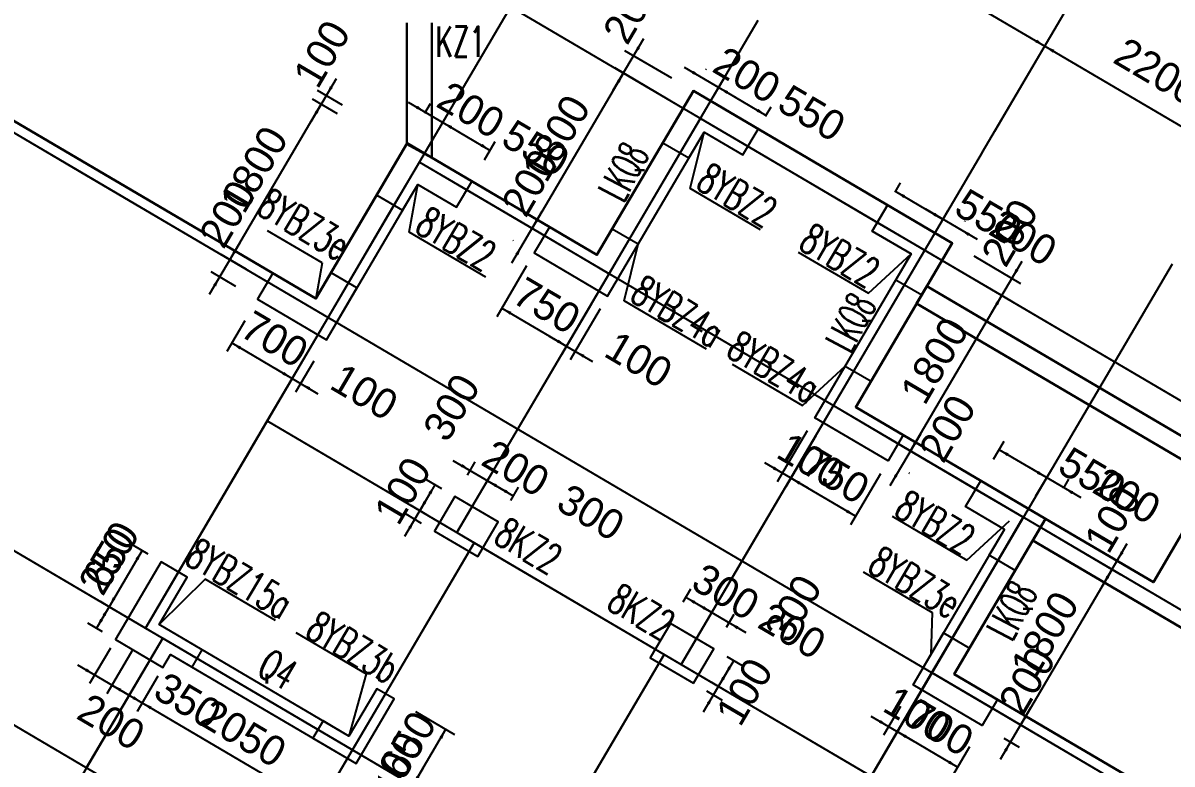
# Model space of a CAD drawing. Extents: x 19107 to 699106, y -67310 to 245688.
# Drawn here: x 616499 to 627979, y 169759 to 177162 of the extents above; entities that cross this region are included whole.
import ezdxf

# ---------------------------------------------------------------- set-up
doc = ezdxf.new("R2010")
doc.units = 0
doc.header["$LTSCALE"] = 100
doc.header["$MEASUREMENT"] = 0
for name, color, linetype in [('DOTE', 253, 'Continuous'), ('L-AXIS', 3, 'Continuous'), ('Q-TEXT', 2, 'Continuous'), ('wall-主楼', 2, 'Continuous'), ('剪力墙身标注', 7, 'Continuous'), ('小尺寸', 4, 'Continuous'), ('网格', 253, 'Continuous')]:
    doc.layers.add(name, color=color, linetype=linetype)
doc.layers.add('Select Column Frame Line', color=7, linetype='Continuous', lineweight=0)
doc.layers.add('Select Column Frame Position', color=7, linetype='Continuous', lineweight=0)
doc.styles.get("Standard").update_dxf_attribs({"font": 'standard'})
doc.styles.add('汉字', font='汉字')
doc.dimstyles.get("Standard").update_dxf_attribs({"dimtxt": 300, "dimasz": 100, "dimexe": 100, "dimexo": 250, "dimgap": 100, "dimtad": 0, "dimtoh": 1, "dimdec": 0, "dimdsep": 46, "dimcen": 0.09, "dimclrt": 7, "dimadec": 0, "dimazin": 0, "dimtfac": 1, "dimtdec": 4, "dimtofl": 0, "dimtmove": 0, "dimatfit": 3, "dimfxl": 1, "dimtolj": 1, "dimtzin": 0, "dimarcsym": 0})

# ---------------------------------------------------------------- blocks, each defined once
blk = doc.blocks.new('*D4278')
at = {"layer": 'L-AXIS', "color": 0, "linetype": 'ByBlock', "lineweight": -2}
for p, q in [((623968, 177400), (624518, 178335)), ((624467, 178248), (626708, 176931)), ((626210, 176082), (626759, 177017))]:
    blk.add_line(p, q, dxfattribs=at)
for points in [[(624467, 178248), (624562, 178212), (624545, 178183)], [(626708, 176931), (626614, 176967), (626631, 176996)]]:
    blk.add_solid(points, dxfattribs=at)
at = {"layer": 'L-AXIS', "color": 7, "linetype": 'Continuous', "lineweight": -2, "insert": (625765, 177891), "char_height": 300, "width": 775, "attachment_point": 5, "rotation": 329.5454, "style": '汉字'}
blk.add_mtext('2600', dxfattribs=at)
blk = doc.blocks.new('*D2615')
at = {"layer": 'L-AXIS', "color": 0, "linetype": 'ByBlock', "lineweight": -2}
for p, q in [((626210, 176082), (626759, 177017)), ((626708, 176931), (628605, 175815)), ((628106, 174967), (628655, 175902))]:
    blk.add_line(p, q, dxfattribs=at)
for points in [[(626708, 176931), (626803, 176894), (626786, 176865)], [(628605, 175815), (628510, 175852), (628527, 175880)]]:
    blk.add_solid(points, dxfattribs=at)
at = {"layer": 'L-AXIS', "color": 7, "linetype": 'Continuous', "lineweight": -2, "insert": (627834, 176675), "char_height": 300, "width": 780, "attachment_point": 5, "rotation": 329.5454, "style": '汉字'}
blk.add_mtext('2200', dxfattribs=at)
blk = doc.blocks.new('*D2502')
at = {"layer": '小尺寸', "color": 0, "linetype": 'ByBlock', "lineweight": -2}
for p, q in [((617372, 170917), (617164, 170563)), ((617595, 170902), (617336, 170461)), ((617042, 170750), (617559, 170446))]:
    blk.add_line(p, q, dxfattribs=at)
for points in [[(617215, 170649), (617120, 170685), (617137, 170714)], [(617387, 170548), (617482, 170511), (617465, 170483)]]:
    blk.add_solid(points, dxfattribs=at)
at = {"layer": '小尺寸', "color": 7, "linetype": 'Continuous', "lineweight": -2, "insert": (617381, 170179), "char_height": 300, "width": 566.67, "attachment_point": 5, "rotation": 329.5454, "style": '汉字'}
blk.add_mtext('200', dxfattribs=at)
blk = doc.blocks.new('*D2827')
at = {"layer": '小尺寸', "color": 0, "linetype": 'ByBlock', "lineweight": -2}
for p, q in [((617846, 170638), (617638, 170284)), ((617689, 170370), (619456, 169331)), ((619664, 169685), (619405, 169245))]:
    blk.add_line(p, q, dxfattribs=at)
for points in [[(617689, 170370), (617783, 170334), (617767, 170305)], [(619456, 169331), (619361, 169367), (619378, 169396)]]:
    blk.add_solid(points, dxfattribs=at)
at = {"layer": '小尺寸', "color": 7, "linetype": 'Continuous', "lineweight": -2, "insert": (618699, 170066), "char_height": 300, "width": 780, "attachment_point": 5, "rotation": 329.5454, "style": '汉字'}
blk.add_mtext('2050', dxfattribs=at)
blk = doc.blocks.new('*D3160')
at = {"layer": '小尺寸', "color": 0, "linetype": 'ByBlock', "lineweight": -2}
for p, q in [((619664, 169685), (619405, 169245)), ((619700, 169548), (619491, 169194)), ((619284, 169433), (619715, 169179))]:
    blk.add_line(p, q, dxfattribs=at)
for points in [[(619456, 169331), (619361, 169367), (619378, 169396)], [(619542, 169280), (619637, 169244), (619620, 169215)]]:
    blk.add_solid(points, dxfattribs=at)
at = {"layer": '小尺寸', "color": 7, "linetype": 'Continuous', "lineweight": -2, "insert": (619961, 169324), "char_height": 300, "width": 476.67, "attachment_point": 5, "rotation": 329.5454, "style": '汉字'}
blk.add_mtext('100', dxfattribs=at)
blk = doc.blocks.new('*D3492')
at = {"layer": '小尺寸', "color": 0, "linetype": 'ByBlock', "lineweight": -2}
for p, q in [((620092, 169723), (620481, 169495)), ((620243, 169287), (620496, 169718)), ((620042, 169637), (620430, 169409))]:
    blk.add_line(p, q, dxfattribs=at)
for points in [[(620395, 169545), (620431, 169640), (620460, 169623)], [(620344, 169459), (620308, 169365), (620279, 169381)]]:
    blk.add_solid(points, dxfattribs=at)
at = {"layer": '小尺寸', "color": 7, "linetype": 'Continuous', "lineweight": -2, "insert": (620223, 169747), "char_height": 300, "width": 476.67, "attachment_point": 5, "rotation": 59.5454, "style": '汉字'}
blk.add_mtext('100', dxfattribs=at)
blk = doc.blocks.new('*D1196')
at = {"layer": '小尺寸', "color": 0, "linetype": 'ByBlock', "lineweight": -2}
for p, q in [((620422, 170283), (620810, 170055)), ((620395, 169545), (620724, 170106)), ((620092, 169723), (620481, 169495))]:
    blk.add_line(p, q, dxfattribs=at)
for points in [[(620724, 170106), (620688, 170011), (620659, 170028)], [(620395, 169545), (620431, 169640), (620460, 169623)]]:
    blk.add_solid(points, dxfattribs=at)
at = {"layer": '小尺寸', "color": 7, "linetype": 'Continuous', "lineweight": -2, "insert": (620344, 169952), "char_height": 300, "width": 556.67, "attachment_point": 5, "rotation": 59.5454, "style": '汉字'}
blk.add_mtext('650', dxfattribs=at)
blk = doc.blocks.new('*D1532')
at = {"layer": '小尺寸', "color": 0, "linetype": 'ByBlock', "lineweight": -2}
for p, q in [((626265, 169806), (626569, 170323)), ((626400, 170191), (626554, 170100)), ((626298, 170018), (626452, 169928))]:
    blk.add_line(p, q, dxfattribs=at)
for points in [[(626468, 170151), (626504, 170246), (626533, 170229)], [(626366, 169979), (626330, 169884), (626301, 169901)]]:
    blk.add_solid(points, dxfattribs=at)
at = {"layer": '小尺寸', "color": 7, "linetype": 'Continuous', "lineweight": -2, "insert": (626532, 170594), "char_height": 300, "width": 566.67, "attachment_point": 5, "rotation": 59.5454, "style": '汉字'}
blk.add_mtext('200', dxfattribs=at)
blk = doc.blocks.new('*D1855')
at = {"layer": '小尺寸', "color": 0, "linetype": 'ByBlock', "lineweight": -2}
for p, q in [((626709, 172097), (627466, 171652)), ((626468, 170151), (627380, 171703)), ((626400, 170191), (626554, 170100))]:
    blk.add_line(p, q, dxfattribs=at)
for points in [[(627380, 171703), (627344, 171608), (627315, 171625)], [(626468, 170151), (626504, 170246), (626533, 170229)]]:
    blk.add_solid(points, dxfattribs=at)
at = {"layer": '小尺寸', "color": 7, "linetype": 'Continuous', "lineweight": -2, "insert": (626708, 171053), "char_height": 300, "width": 690, "attachment_point": 5, "rotation": 59.5454, "style": '汉字'}
blk.add_mtext('1800', dxfattribs=at)
blk = doc.blocks.new('*D2189')
at = {"layer": '小尺寸', "color": 0, "linetype": 'ByBlock', "lineweight": -2}
for p, q in [((626845, 172133), (627517, 171738)), ((626709, 172097), (627466, 171652)), ((627279, 171530), (627532, 171961))]:
    blk.add_line(p, q, dxfattribs=at)
for points in [[(627431, 171789), (627467, 171883), (627496, 171867)], [(627380, 171703), (627344, 171608), (627315, 171625)]]:
    blk.add_solid(points, dxfattribs=at)
at = {"layer": '小尺寸', "color": 7, "linetype": 'Continuous', "lineweight": -2, "insert": (627387, 172207), "char_height": 300, "width": 476.67, "attachment_point": 5, "rotation": 59.5454, "style": '汉字'}
blk.add_mtext('100', dxfattribs=at)
blk = doc.blocks.new('*D5183')
at = {"layer": '小尺寸', "color": 0, "linetype": 'ByBlock', "lineweight": -2}
for p, q in [((625353, 170284), (625183, 169996)), ((625837, 169728), (625234, 170083)), ((625956, 169930), (625787, 169642))]:
    blk.add_line(p, q, dxfattribs=at)
for points in [[(625234, 170083), (625329, 170046), (625312, 170017)], [(625837, 169728), (625743, 169764), (625760, 169793)]]:
    blk.add_solid(points, dxfattribs=at)
at = {"layer": '小尺寸', "color": 7, "linetype": 'Continuous', "lineweight": -2, "insert": (625662, 170121), "char_height": 300, "width": 566.67, "attachment_point": 5, "rotation": 329.5454, "style": '汉字'}
blk.add_mtext('700', dxfattribs=at)
blk = doc.blocks.new('*D206')
at = {"layer": '小尺寸', "color": 0, "linetype": 'ByBlock', "lineweight": -2}
for p, q in [((625266, 170335), (625097, 170047)), ((625353, 170284), (625183, 169996)), ((625406, 169981), (624975, 170235))]:
    blk.add_line(p, q, dxfattribs=at)
for points in [[(625148, 170133), (625053, 170170), (625070, 170198)], [(625234, 170083), (625329, 170046), (625312, 170017)]]:
    blk.add_solid(points, dxfattribs=at)
at = {"layer": '小尺寸', "color": 7, "linetype": 'Continuous', "lineweight": -2, "insert": (625435, 170254), "char_height": 300, "width": 476.67, "attachment_point": 5, "rotation": 329.5454, "style": '汉字'}
blk.add_mtext('100', dxfattribs=at)
blk = doc.blocks.new('*D533')
at = {"layer": '小尺寸', "color": 0, "linetype": 'ByBlock', "lineweight": -2}
for p, q in [((627071, 172418), (626554, 172722)), ((626620, 172439), (626777, 172706)), ((626894, 172511), (626949, 172605))]:
    blk.add_line(p, q, dxfattribs=at)
for points in [[(626726, 172620), (626631, 172657), (626648, 172685)], [(626899, 172519), (626993, 172483), (626976, 172454)]]:
    blk.add_solid(points, dxfattribs=at)
at = {"layer": '小尺寸', "color": 7, "linetype": 'Continuous', "lineweight": -2, "insert": (627530, 172438), "char_height": 300, "width": 566.67, "attachment_point": 5, "rotation": 329.5454, "style": '汉字'}
blk.add_mtext('200', dxfattribs=at)
blk = doc.blocks.new('*D867')
at = {"layer": '小尺寸', "color": 0, "linetype": 'ByBlock', "lineweight": -2}
for p, q in [((626196, 172804), (626303, 172985)), ((626726, 172620), (626252, 172899)), ((626620, 172439), (626777, 172706))]:
    blk.add_line(p, q, dxfattribs=at)
for points in [[(626252, 172899), (626347, 172863), (626330, 172834)], [(626726, 172620), (626631, 172657), (626648, 172685)]]:
    blk.add_solid(points, dxfattribs=at)
at = {"layer": '小尺寸', "color": 7, "linetype": 'Continuous', "lineweight": -2, "insert": (627183, 172641), "char_height": 300, "width": 566.67, "attachment_point": 5, "rotation": 329.5454, "style": '汉字'}
blk.add_mtext('550', dxfattribs=at)
blk = doc.blocks.new('*D3841')
at = {"layer": '小尺寸', "color": 0, "linetype": 'ByBlock', "lineweight": -2}
for p, q in [((624419, 173037), (624120, 172529)), ((624817, 172235), (624171, 172615)), ((625066, 172657), (624767, 172149))]:
    blk.add_line(p, q, dxfattribs=at)
for points in [[(624171, 172615), (624266, 172579), (624249, 172550)], [(624817, 172235), (624723, 172271), (624740, 172300)]]:
    blk.add_solid(points, dxfattribs=at)
at = {"layer": '小尺寸', "color": 7, "linetype": 'Continuous', "lineweight": -2, "insert": (624621, 172640), "char_height": 300, "width": 566.67, "attachment_point": 5, "rotation": 329.5454, "style": '汉字'}
blk.add_mtext('750', dxfattribs=at)
blk = doc.blocks.new('*D4172')
at = {"layer": '小尺寸', "color": 0, "linetype": 'ByBlock', "lineweight": -2}
for p, q in [((624333, 173088), (624034, 172579)), ((624419, 173037), (624120, 172529)), ((624343, 172514), (623912, 172767))]:
    blk.add_line(p, q, dxfattribs=at)
for points in [[(624085, 172666), (623990, 172702), (624007, 172731)], [(624171, 172615), (624266, 172579), (624249, 172550)]]:
    blk.add_solid(points, dxfattribs=at)
at = {"layer": '小尺寸', "color": 7, "linetype": 'Continuous', "lineweight": -2, "insert": (624372, 172787), "char_height": 300, "width": 476.67, "attachment_point": 5, "rotation": 329.5454, "style": '汉字'}
blk.add_mtext('100', dxfattribs=at)
blk = doc.blocks.new('*D4518')
at = {"layer": '小尺寸', "color": 0, "linetype": 'ByBlock', "lineweight": -2}
for p, q in [((625163, 172542), (625468, 173059)), ((625459, 172832), (625452, 172836)), ((625357, 172660), (625351, 172664))]:
    blk.add_line(p, q, dxfattribs=at)
for points in [[(625366, 172887), (625402, 172981), (625431, 172964)], [(625265, 172714), (625228, 172620), (625200, 172636)]]:
    blk.add_solid(points, dxfattribs=at)
at = {"layer": '小尺寸', "color": 7, "linetype": 'Continuous', "lineweight": -2, "insert": (625736, 173112), "char_height": 300, "width": 566.67, "attachment_point": 5, "rotation": 59.5454, "style": '汉字'}
blk.add_mtext('200', dxfattribs=at)
blk = doc.blocks.new('*D4853')
at = {"layer": '小尺寸', "color": 0, "linetype": 'ByBlock', "lineweight": -2}
for p, q in [((625724, 174764), (626365, 174388)), ((625366, 172887), (626278, 174438)), ((625459, 172832), (625452, 172836))]:
    blk.add_line(p, q, dxfattribs=at)
for points in [[(626278, 174438), (626242, 174344), (626213, 174361)], [(625366, 172887), (625402, 172981), (625431, 172964)]]:
    blk.add_solid(points, dxfattribs=at)
at = {"layer": '小尺寸', "color": 7, "linetype": 'Continuous', "lineweight": -2, "insert": (625607, 173789), "char_height": 300, "width": 690, "attachment_point": 5, "rotation": 59.5454, "style": '汉字'}
blk.add_mtext('1800', dxfattribs=at)
blk = doc.blocks.new('*D2513')
at = {"layer": '小尺寸', "color": 0, "linetype": 'ByBlock', "lineweight": -2}
for p, q in [((625212, 175471), (625267, 175565)), ((625691, 175200), (625217, 175479)), ((625636, 175106), (625741, 175286))]:
    blk.add_line(p, q, dxfattribs=at)
for points in [[(625217, 175479), (625311, 175442), (625294, 175414)], [(625691, 175200), (625596, 175236), (625613, 175265)]]:
    blk.add_solid(points, dxfattribs=at)
at = {"layer": '小尺寸', "color": 7, "linetype": 'Continuous', "lineweight": -2, "insert": (626148, 175221), "char_height": 300, "width": 566.67, "attachment_point": 5, "rotation": 329.5454, "style": '汉字'}
blk.add_mtext('550', dxfattribs=at)
blk = doc.blocks.new('*D2841')
at = {"layer": '小尺寸', "color": 0, "linetype": 'ByBlock', "lineweight": -2}
for p, q in [((621531, 174735), (621232, 174227)), ((621283, 174313), (621930, 173933)), ((622178, 174355), (621879, 173847))]:
    blk.add_line(p, q, dxfattribs=at)
for points in [[(621283, 174313), (621378, 174277), (621361, 174248)], [(621930, 173933), (621835, 173969), (621852, 173998)]]:
    blk.add_solid(points, dxfattribs=at)
at = {"layer": '小尺寸', "color": 7, "linetype": 'Continuous', "lineweight": -2, "insert": (621733, 174338), "char_height": 300, "width": 566.67, "attachment_point": 5, "rotation": 329.5454, "style": '汉字'}
blk.add_mtext('750', dxfattribs=at)
blk = doc.blocks.new('*D3174')
at = {"layer": '小尺寸', "color": 0, "linetype": 'ByBlock', "lineweight": -2}
for p, q in [((622178, 174355), (621879, 173847)), ((622264, 174305), (621965, 173796)), ((621757, 174034), (622188, 173781))]:
    blk.add_line(p, q, dxfattribs=at)
for points in [[(621930, 173933), (621835, 173969), (621852, 173998)], [(622016, 173882), (622110, 173846), (622094, 173817)]]:
    blk.add_solid(points, dxfattribs=at)
at = {"layer": '小尺寸', "color": 7, "linetype": 'Continuous', "lineweight": -2, "insert": (622651, 173798), "char_height": 300, "width": 476.67, "attachment_point": 5, "rotation": 329.5454, "style": '汉字'}
blk.add_mtext('100', dxfattribs=at)
blk = doc.blocks.new('*D3503')
at = {"layer": '小尺寸', "color": 0, "linetype": 'ByBlock', "lineweight": -2}
for p, q in [((621383, 174765), (621687, 175282)), ((621493, 175164), (621500, 175160)), ((621392, 174991), (621398, 174988))]:
    blk.add_line(p, q, dxfattribs=at)
for points in [[(621586, 175109), (621622, 175204), (621651, 175187)], [(621484, 174937), (621448, 174842), (621419, 174859)]]:
    blk.add_solid(points, dxfattribs=at)
at = {"layer": '小尺寸', "color": 7, "linetype": 'Continuous', "lineweight": -2, "insert": (621565, 175567), "char_height": 300, "width": 566.67, "attachment_point": 5, "rotation": 59.5454, "style": '汉字'}
blk.add_mtext('200', dxfattribs=at)
blk = doc.blocks.new('*D1204')
at = {"layer": '小尺寸', "color": 0, "linetype": 'ByBlock', "lineweight": -2}
for p, q in [((623052, 176335), (622412, 176712)), ((621586, 175109), (622498, 176661)), ((621493, 175164), (621500, 175160))]:
    blk.add_line(p, q, dxfattribs=at)
for points in [[(622498, 176661), (622462, 176566), (622433, 176583)], [(621586, 175109), (621622, 175204), (621651, 175187)]]:
    blk.add_solid(points, dxfattribs=at)
at = {"layer": '小尺寸', "color": 7, "linetype": 'Continuous', "lineweight": -2, "insert": (621826, 176012), "char_height": 300, "width": 690, "attachment_point": 5, "rotation": 59.5454, "style": '汉字'}
blk.add_mtext('1800', dxfattribs=at)
blk = doc.blocks.new('*D1546')
at = {"layer": '小尺寸', "color": 0, "linetype": 'ByBlock', "lineweight": -2}
for p, q in [((622397, 176489), (622701, 177006)), ((622981, 176609), (622513, 176884)), ((623052, 176335), (622412, 176712))]:
    blk.add_line(p, q, dxfattribs=at)
for points in [[(622600, 176833), (622636, 176928), (622665, 176911)], [(622498, 176661), (622462, 176566), (622433, 176583)]]:
    blk.add_solid(points, dxfattribs=at)
at = {"layer": '小尺寸', "color": 7, "linetype": 'Continuous', "lineweight": -2, "insert": (622578, 177291), "char_height": 300, "width": 566.67, "attachment_point": 5, "rotation": 59.5454, "style": '汉字'}
blk.add_mtext('200', dxfattribs=at)
blk = doc.blocks.new('*D1866')
at = {"layer": '小尺寸', "color": 0, "linetype": 'ByBlock', "lineweight": -2}
for p, q in [((623105, 176721), (623622, 176416)), ((623323, 176698), (623328, 176705)), ((623394, 176424), (623500, 176604))]:
    blk.add_line(p, q, dxfattribs=at)
for points in [[(623277, 176619), (623182, 176655), (623199, 176684)], [(623450, 176518), (623544, 176481), (623527, 176453)]]:
    blk.add_solid(points, dxfattribs=at)
at = {"layer": '小尺寸', "color": 7, "linetype": 'Continuous', "lineweight": -2, "insert": (623733, 176641), "char_height": 300, "width": 566.67, "attachment_point": 5, "rotation": 329.5454, "style": '汉字'}
blk.add_mtext('200', dxfattribs=at)
blk = doc.blocks.new('*D2202')
at = {"layer": '小尺寸', "color": 0, "linetype": 'ByBlock', "lineweight": -2}
for p, q in [((623394, 176424), (623500, 176604)), ((623450, 176518), (623924, 176239)), ((623919, 176231), (623974, 176325))]:
    blk.add_line(p, q, dxfattribs=at)
for points in [[(623450, 176518), (623544, 176481), (623527, 176453)], [(623924, 176239), (623829, 176275), (623846, 176304)]]:
    blk.add_solid(points, dxfattribs=at)
at = {"layer": '小尺寸', "color": 7, "linetype": 'Continuous', "lineweight": -2, "insert": (624381, 176260), "char_height": 300, "width": 566.67, "attachment_point": 5, "rotation": 329.5454, "style": '汉字'}
blk.add_mtext('550', dxfattribs=at)
blk = doc.blocks.new('*D5194')
at = {"layer": '小尺寸', "color": 0, "linetype": 'ByBlock', "lineweight": -2}
for p, q in [((618363, 174452), (618667, 174969)), ((618728, 174702), (618479, 174848)), ((618626, 174529), (618378, 174675))]:
    blk.add_line(p, q, dxfattribs=at)
for points in [[(618566, 174797), (618602, 174892), (618631, 174875)], [(618464, 174625), (618428, 174530), (618399, 174547)]]:
    blk.add_solid(points, dxfattribs=at)
at = {"layer": '小尺寸', "color": 7, "linetype": 'Continuous', "lineweight": -2, "insert": (618544, 175254), "char_height": 300, "width": 566.67, "attachment_point": 5, "rotation": 59.5454, "style": '汉字'}
blk.add_mtext('200', dxfattribs=at)
blk = doc.blocks.new('*D217')
at = {"layer": '小尺寸', "color": 0, "linetype": 'ByBlock', "lineweight": -2}
for p, q in [((618566, 174797), (619478, 176349)), ((619640, 176253), (619392, 176399)), ((618728, 174702), (618479, 174848))]:
    blk.add_line(p, q, dxfattribs=at)
for points in [[(619478, 176349), (619442, 176254), (619413, 176271)], [(618566, 174797), (618602, 174892), (618631, 174875)]]:
    blk.add_solid(points, dxfattribs=at)
at = {"layer": '小尺寸', "color": 7, "linetype": 'Continuous', "lineweight": -2, "insert": (618806, 175700), "char_height": 300, "width": 690, "attachment_point": 5, "rotation": 59.5454, "style": '汉字'}
blk.add_mtext('1800', dxfattribs=at)
blk = doc.blocks.new('*D546')
at = {"layer": '小尺寸', "color": 0, "linetype": 'ByBlock', "lineweight": -2}
for p, q in [((619377, 176176), (619630, 176607)), ((619691, 176340), (619442, 176486)), ((619640, 176253), (619392, 176399))]:
    blk.add_line(p, q, dxfattribs=at)
for points in [[(619529, 176435), (619565, 176530), (619594, 176513)], [(619478, 176349), (619442, 176254), (619413, 176271)]]:
    blk.add_solid(points, dxfattribs=at)
at = {"layer": '小尺寸', "color": 7, "linetype": 'Continuous', "lineweight": -2, "insert": (619485, 176853), "char_height": 300, "width": 476.67, "attachment_point": 5, "rotation": 59.5454, "style": '汉字'}
blk.add_mtext('100', dxfattribs=at)
blk = doc.blocks.new('*D879')
at = {"layer": '小尺寸', "color": 0, "linetype": 'ByBlock', "lineweight": -2}
for p, q in [((618715, 174187), (618534, 173879)), ((618584, 173965), (619188, 173610)), ((619318, 173832), (619137, 173524))]:
    blk.add_line(p, q, dxfattribs=at)
for points in [[(618584, 173965), (618679, 173929), (618662, 173900)], [(619188, 173610), (619093, 173647), (619110, 173675)]]:
    blk.add_solid(points, dxfattribs=at)
at = {"layer": '小尺寸', "color": 7, "linetype": 'Continuous', "lineweight": -2, "insert": (619013, 174003), "char_height": 300, "width": 566.67, "attachment_point": 5, "rotation": 329.5454, "style": '汉字'}
blk.add_mtext('700', dxfattribs=at)
blk = doc.blocks.new('*D3855')
at = {"layer": '小尺寸', "color": 0, "linetype": 'ByBlock', "lineweight": -2}
for p, q in [((619318, 173832), (619137, 173524)), ((619015, 173712), (619446, 173458)), ((619405, 173782), (619223, 173473))]:
    blk.add_line(p, q, dxfattribs=at)
for points in [[(619188, 173610), (619093, 173647), (619110, 173675)], [(619274, 173560), (619369, 173523), (619352, 173495)]]:
    blk.add_solid(points, dxfattribs=at)
at = {"layer": '小尺寸', "color": 7, "linetype": 'Continuous', "lineweight": -2, "insert": (619910, 173476), "char_height": 300, "width": 476.67, "attachment_point": 5, "rotation": 329.5454, "style": '汉字'}
blk.add_mtext('100', dxfattribs=at)
blk = doc.blocks.new('*D4185')
at = {"layer": '小尺寸', "color": 0, "linetype": 'ByBlock', "lineweight": -2}
for p, q in [((620347, 176371), (620864, 176067)), ((620515, 176261), (620570, 176356)), ((620586, 175987), (620743, 176254))]:
    blk.add_line(p, q, dxfattribs=at)
for points in [[(620519, 176270), (620425, 176306), (620442, 176335)], [(620692, 176168), (620787, 176132), (620770, 176103)]]:
    blk.add_solid(points, dxfattribs=at)
at = {"layer": '小尺寸', "color": 7, "linetype": 'Continuous', "lineweight": -2, "insert": (620975, 176292), "char_height": 300, "width": 566.67, "attachment_point": 5, "rotation": 329.5454, "style": '汉字'}
blk.add_mtext('200', dxfattribs=at)
blk = doc.blocks.new('*D4527')
at = {"layer": '小尺寸', "color": 0, "linetype": 'ByBlock', "lineweight": -2}
for p, q in [((620586, 175987), (620743, 176254)), ((620692, 176168), (621166, 175889)), ((621110, 175795), (621217, 175976))]:
    blk.add_line(p, q, dxfattribs=at)
for points in [[(620692, 176168), (620787, 176132), (620770, 176103)], [(621166, 175889), (621071, 175926), (621088, 175955)]]:
    blk.add_solid(points, dxfattribs=at)
at = {"layer": '小尺寸', "color": 7, "linetype": 'Continuous', "lineweight": -2, "insert": (621623, 175911), "char_height": 300, "width": 566.67, "attachment_point": 5, "rotation": 329.5454, "style": '汉字'}
blk.add_mtext('550', dxfattribs=at)
blk = doc.blocks.new('*D4022')
at = {"layer": '小尺寸', "color": 0, "linetype": 'ByBlock', "lineweight": -2}
for p, q in [((623726, 171069), (623209, 171373)), ((623355, 171227), (623432, 171358)), ((623527, 171126), (623604, 171256))]:
    blk.add_line(p, q, dxfattribs=at)
for points in [[(623381, 171272), (623286, 171308), (623303, 171337)], [(623553, 171170), (623648, 171134), (623631, 171105)]]:
    blk.add_solid(points, dxfattribs=at)
at = {"layer": '小尺寸', "color": 7, "linetype": 'Continuous', "lineweight": -2, "insert": (624185, 171089), "char_height": 300, "width": 566.67, "attachment_point": 5, "rotation": 329.5454, "style": '汉字'}
blk.add_mtext('200', dxfattribs=at)
blk = doc.blocks.new('*D1716')
at = {"layer": '小尺寸', "color": 0, "linetype": 'ByBlock', "lineweight": -2}
for p, q in [((623096, 171379), (623173, 171510)), ((623381, 171272), (623122, 171424)), ((623355, 171227), (623432, 171358))]:
    blk.add_line(p, q, dxfattribs=at)
for points in [[(623122, 171424), (623217, 171387), (623200, 171359)], [(623381, 171272), (623286, 171308), (623303, 171337)]]:
    blk.add_solid(points, dxfattribs=at)
at = {"layer": '小尺寸', "color": 7, "linetype": 'Continuous', "lineweight": -2, "insert": (623521, 171479), "char_height": 300, "width": 566.67, "attachment_point": 5, "rotation": 329.5454, "style": '汉字'}
blk.add_mtext('300', dxfattribs=at)
blk = doc.blocks.new('*D2046')
at = {"layer": '小尺寸', "color": 0, "linetype": 'ByBlock', "lineweight": -2}
for p, q in [((623600, 170793), (623447, 170535)), ((623530, 170834), (623686, 170743)), ((623378, 170576), (623534, 170484))]:
    blk.add_line(p, q, dxfattribs=at)
for points in [[(623600, 170793), (623563, 170699), (623535, 170715)], [(623447, 170535), (623484, 170629), (623513, 170612)]]:
    blk.add_solid(points, dxfattribs=at)
at = {"layer": '小尺寸', "color": 7, "linetype": 'Continuous', "lineweight": -2, "insert": (624196, 171314), "char_height": 300, "width": 566.67, "attachment_point": 5, "rotation": 59.5454, "style": '汉字'}
blk.add_mtext('300', dxfattribs=at)
blk = doc.blocks.new('*D2374')
at = {"layer": '小尺寸', "color": 0, "linetype": 'ByBlock', "lineweight": -2}
for p, q in [((623549, 170707), (623295, 170276)), ((623378, 170576), (623534, 170484)), ((623327, 170489), (623483, 170398))]:
    blk.add_line(p, q, dxfattribs=at)
for points in [[(623447, 170535), (623484, 170629), (623513, 170612)], [(623397, 170448), (623360, 170354), (623332, 170371)]]:
    blk.add_solid(points, dxfattribs=at)
at = {"layer": '小尺寸', "color": 7, "linetype": 'Continuous', "lineweight": -2, "insert": (623707, 170482), "char_height": 300, "width": 476.67, "attachment_point": 5, "rotation": 59.5454, "style": '汉字'}
blk.add_mtext('100', dxfattribs=at)
blk = doc.blocks.new('*D2691')
at = {"layer": '小尺寸', "color": 0, "linetype": 'ByBlock', "lineweight": -2}
for p, q in [((620795, 172792), (621312, 172488)), ((620941, 172646), (621018, 172777)), ((621114, 172545), (621190, 172676))]:
    blk.add_line(p, q, dxfattribs=at)
for points in [[(620967, 172691), (620873, 172727), (620890, 172756)], [(621140, 172589), (621234, 172553), (621218, 172524)]]:
    blk.add_solid(points, dxfattribs=at)
at = {"layer": '小尺寸', "color": 7, "linetype": 'Continuous', "lineweight": -2, "insert": (621423, 172713), "char_height": 300, "width": 566.67, "attachment_point": 5, "rotation": 329.5454, "style": '汉字'}
blk.add_mtext('200', dxfattribs=at)
blk = doc.blocks.new('*D390')
at = {"layer": '小尺寸', "color": 0, "linetype": 'ByBlock', "lineweight": -2}
for p, q in [((621114, 172545), (621190, 172676)), ((621140, 172589), (621398, 172437)), ((621372, 172393), (621449, 172524))]:
    blk.add_line(p, q, dxfattribs=at)
for points in [[(621140, 172589), (621234, 172553), (621218, 172524)], [(621398, 172437), (621304, 172474), (621321, 172502)]]:
    blk.add_solid(points, dxfattribs=at)
at = {"layer": '小尺寸', "color": 7, "linetype": 'Continuous', "lineweight": -2, "insert": (622173, 172272), "char_height": 300, "width": 566.67, "attachment_point": 5, "rotation": 329.5454, "style": '汉字'}
blk.add_mtext('300', dxfattribs=at)
blk = doc.blocks.new('*D726')
at = {"layer": '小尺寸', "color": 0, "linetype": 'ByBlock', "lineweight": -2}
for p, q in [((620685, 172507), (620529, 172598)), ((620615, 172548), (620463, 172289)), ((620533, 172248), (620377, 172340))]:
    blk.add_line(p, q, dxfattribs=at)
for points in [[(620615, 172548), (620579, 172453), (620550, 172470)], [(620463, 172289), (620500, 172384), (620528, 172367)]]:
    blk.add_solid(points, dxfattribs=at)
at = {"layer": '小尺寸', "color": 7, "linetype": 'Continuous', "lineweight": -2, "insert": (620781, 173322), "char_height": 300, "width": 566.67, "attachment_point": 5, "rotation": 59.5454, "style": '汉字'}
blk.add_mtext('300', dxfattribs=at)
blk = doc.blocks.new('*D1058')
at = {"layer": '小尺寸', "color": 0, "linetype": 'ByBlock', "lineweight": -2}
for p, q in [((620565, 172462), (620311, 172031)), ((620533, 172248), (620377, 172340)), ((620482, 172162), (620326, 172254))]:
    blk.add_line(p, q, dxfattribs=at)
for points in [[(620463, 172289), (620500, 172384), (620528, 172367)], [(620413, 172203), (620376, 172108), (620348, 172125)]]:
    blk.add_solid(points, dxfattribs=at)
at = {"layer": '小尺寸', "color": 7, "linetype": 'Continuous', "lineweight": -2, "insert": (620292, 172490), "char_height": 300, "width": 476.67, "attachment_point": 5, "rotation": 59.5454, "style": '汉字'}
blk.add_mtext('100', dxfattribs=at)
blk = doc.blocks.new('*D4196')
at = {"layer": '小尺寸', "color": 0, "linetype": 'ByBlock', "lineweight": -2}
for p, q in [((617689, 171891), (617359, 171330)), ((617750, 171855), (617603, 171941)), ((617420, 171294), (617273, 171381))]:
    blk.add_line(p, q, dxfattribs=at)
for points in [[(617689, 171891), (617652, 171796), (617624, 171813)], [(617359, 171330), (617396, 171425), (617424, 171408)]]:
    blk.add_solid(points, dxfattribs=at)
at = {"layer": '小尺寸', "color": 7, "linetype": 'Continuous', "lineweight": -2, "insert": (617377, 171849), "char_height": 300, "width": 556.67, "attachment_point": 5, "rotation": 59.5454, "style": '汉字'}
blk.add_mtext('650', dxfattribs=at)
blk = doc.blocks.new('*D1890')
at = {"layer": '小尺寸', "color": 0, "linetype": 'ByBlock', "lineweight": -2}
for p, q in [((617359, 171330), (617233, 171115)), ((617420, 171294), (617273, 171381)), ((617293, 171079), (617146, 171165))]:
    blk.add_line(p, q, dxfattribs=at)
for points in [[(617359, 171330), (617323, 171236), (617294, 171252)], [(617233, 171115), (617269, 171209), (617298, 171192)]]:
    blk.add_solid(points, dxfattribs=at)
at = {"layer": '小尺寸', "color": 7, "linetype": 'Continuous', "lineweight": -2, "insert": (617338, 171787), "char_height": 300, "width": 566.67, "attachment_point": 5, "rotation": 59.5454, "style": '汉字'}
blk.add_mtext('250', dxfattribs=at)
blk = doc.blocks.new('*D2226')
at = {"layer": '小尺寸', "color": 0, "linetype": 'ByBlock', "lineweight": -2}
for p, q in [((617595, 170902), (617336, 170461)), ((617387, 170548), (617689, 170370)), ((617770, 170509), (617638, 170284))]:
    blk.add_line(p, q, dxfattribs=at)
for points in [[(617387, 170548), (617482, 170511), (617465, 170483)], [(617689, 170370), (617594, 170407), (617611, 170435)]]:
    blk.add_solid(points, dxfattribs=at)
at = {"layer": '小尺寸', "color": 7, "linetype": 'Continuous', "lineweight": -2, "insert": (618146, 170391), "char_height": 300, "width": 566.67, "attachment_point": 5, "rotation": 329.5454, "style": '汉字'}
blk.add_mtext('350', dxfattribs=at)
blk = doc.blocks.new('*D3978')
at = {"layer": '小尺寸', "color": 0, "linetype": 'ByBlock', "lineweight": -2}
for p, q in [((625724, 174764), (626365, 174388)), ((625998, 174835), (626466, 174560)), ((626177, 174266), (626481, 174783))]:
    blk.add_line(p, q, dxfattribs=at)
for points in [[(626380, 174611), (626416, 174705), (626445, 174688)], [(626278, 174438), (626242, 174344), (626213, 174361)]]:
    blk.add_solid(points, dxfattribs=at)
at = {"layer": '小尺寸', "color": 7, "linetype": 'Continuous', "lineweight": -2, "insert": (626359, 175068), "char_height": 300, "width": 566.67, "attachment_point": 5, "rotation": 59.5454, "style": '汉字'}
blk.add_mtext('200', dxfattribs=at)
blk = doc.blocks.new('*D227')
at = {"layer": '小尺寸', "color": 0, "linetype": 'ByBlock', "lineweight": -2}
for p, q in [((626036, 174997), (625518, 175301)), ((625636, 175106), (625741, 175286)), ((625909, 175177), (625914, 175185))]:
    blk.add_line(p, q, dxfattribs=at)
for points in [[(625691, 175200), (625596, 175236), (625613, 175265)], [(625863, 175099), (625958, 175062), (625941, 175034)]]:
    blk.add_solid(points, dxfattribs=at)
at = {"layer": '小尺寸', "color": 7, "linetype": 'Continuous', "lineweight": -2, "insert": (626494, 175017), "char_height": 300, "width": 566.67, "attachment_point": 5, "rotation": 329.5454, "style": '汉字'}
blk.add_mtext('200', dxfattribs=at)

msp = doc.modelspace()

# ---------------------------------------------------------------- linework, layer by layer
at = {"color": 6, "lineweight": 30}
msp.add_lwpolyline([(611161.6, 168246), (624436.4, 160440.7), (623524.5, 158888.8), (626802, 156961.7), (628930.7, 160582.3), (629706.6, 160126.1), (633303.1, 166247.8), (625803.9, 170657.2), (626716.2, 172208.8), (624819.7, 173323.9), (625782.8, 174961.8), (623196.7, 176482.4), (622233.6, 174844.5), (620337.2, 175959.6), (619424.8, 174407.9), (609339.1, 180338.1)], dxfattribs=at)
at = {"color": 3, "lineweight": 30}
for points in [[(620333.1, 177162.9), (620332.9, 175952.3), (620583.1, 175815), (620583.1, 177162.9)], [(625529.3, 174530.8), (629322.3, 172300.6), (629575.7, 172731.6), (630006.7, 172478.2), (628131.3, 169288.7), (627958.9, 169390), (628744.6, 170726.2), (626589.5, 171993.3), (626716.2, 172208.8), (627793.7, 171575.3), (628402, 172609.7), (625428, 174358.3), (625529.3, 174530.8)]]:
    msp.add_lwpolyline(points, dxfattribs=at)
at = {"layer": 'DOTE'}
for p, q in [((591333.7, 194985.1), (636237, 168582.9)), ((589509, 191881.8), (639200.8, 162664)), ((586924, 187485.4), (630581.7, 161815.6)), ((596515.9, 183585.7), (636394.7, 160137.8)), ((621945.2, 178299.9), (617721.9, 171117)), ((623841.7, 177184.8), (620834.8, 172070.8)), ((623267.7, 176208.6), (640044, 166344.4)), ((626083, 175866.9), (623076.1, 170753)), ((620458.9, 175772), (639131.7, 164792.8)), ((627979.4, 174751.9), (623756.1, 167569)), ((618938.3, 173185.9), (637611.1, 162206.7)), ((621007.2, 171969.4), (615133.3, 161979.5)), ((617894.3, 171015.6), (613236.8, 163094.6)), ((622903.7, 170854.4), (617029.8, 160864.4))]:
    msp.add_line(p, q, dxfattribs=at)
at = {"layer": 'L-AXIS'}
msp.add_line((626083, 175866.9), (627073.6, 177551.7), dxfattribs=at)
at = {"layer": 'Select Column Frame Line', "color": 200, "linetype": 'Continuous', "lineweight": -3}
for p, q in [((623166, 175507.3), (623303.2, 176071.7)), ((620357.1, 175070.7), (620443.7, 175548.9)), ((623867.7, 175094.7), (623166, 175507.3)), ((619486.6, 174766.3), (618941.7, 175086.6)), ((621122.2, 174620.9), (620357.1, 175070.7)), ((622507, 174386.7), (622644.3, 174951)), ((624243.9, 174873.5), (624945.7, 174460.9)), ((624945.7, 174460.9), (625372.1, 174855.2)), ((619486.6, 174766.3), (619424.8, 174407.9)), ((623327.3, 173904.4), (622507, 174386.7)), ((623585, 173752.9), (624286.8, 173340.2)), ((624286.8, 173340.2), (624713.2, 173734.6)), ((625182.3, 172233.7), (625929.8, 171794.1)), ((625929.8, 171794.1), (626356.2, 172188.5)), ((624894.7, 171678.3), (625583.7, 171273.1)), ((618319.1, 171604.5), (617858.8, 171152.5)), ((619020.8, 171191.9), (618319.1, 171604.5)), ((625583.7, 171273.1), (625570.6, 170852.3)), ((619224.7, 171072.1), (619926.4, 170659.5)), ((619926.4, 170659.5), (619755.2, 170037.5))]:
    msp.add_line(p, q, dxfattribs=at)
at = {"layer": 'Select Column Frame Line', "color": 253, "linetype": 'Continuous', "lineweight": -3}
msp.add_line((621007.2, 171969.4), (622903.7, 170854.4), dxfattribs=at)
at = {"layer": 'Select Column Frame Position', "color": 235, "linetype": 'Continuous', "lineweight": -3}
for points in [[(623196.7, 176482.3), (622892.5, 175965.1), (623151.2, 175813.1), (623303.2, 176071.7), (623691.1, 175843.6), (623843.2, 176102.2), (623196.7, 176482.3)], [(620337.2, 175959.6), (620033.1, 175442.3), (620291.7, 175290.3), (620443.7, 175548.9), (620831.6, 175320.8), (620983.7, 175579.4), (620337.2, 175959.6)], [(625136.2, 175341.9), (624984.2, 175083.3), (625372.1, 174855.2), (625220, 174596.6), (625478.6, 174444.5), (625782.7, 174961.8), (625136.2, 175341.9)], [(621759.5, 175123.2), (621607.5, 174864.6), (622340.2, 174433.8), (622644.3, 174951), (622385.7, 175103.1), (622233.6, 174844.5), (621759.5, 175123.2)], [(618993.8, 174661.3), (618841.8, 174402.7), (619531.4, 173997.2), (619835.5, 174514.5), (619576.9, 174666.5), (619424.8, 174407.9), (618993.8, 174661.3)], [(625293.8, 173045.1), (625141.8, 172786.5), (624409.1, 173217.4), (624713.2, 173734.6), (624971.8, 173582.5), (624819.7, 173323.9), (625293.8, 173045.1)], [(626716.2, 172208.8), (626412.1, 171691.6), (626153.5, 171843.7), (626305.5, 172102.3), (625917.6, 172330.4), (626069.7, 172589), (626716.2, 172208.8)], [(617878.9, 171778.7), (617422.7, 171002.9), (617896.9, 170724.1), (617972.9, 170853.4), (618188.4, 170726.7), (618289.8, 170899.1), (617858.8, 171152.5), (618137.5, 171626.7), (617878.9, 171778.7)], [(626234.9, 170403.7), (626082.8, 170145.1), (625393.2, 170550.6), (625697.3, 171067.8), (625955.9, 170915.8), (625803.8, 170657.2), (626234.9, 170403.7)], [(619496.6, 170189.5), (619395.2, 170017.1), (619826.3, 169763.7), (620206.4, 170410.2), (620034, 170511.6), (619755.2, 170037.5), (619496.6, 170189.5)]]:
    msp.add_lwpolyline(points, dxfattribs=at)
at = {"layer": 'Select Column Frame Position', "color": 7, "linetype": 'Continuous', "lineweight": -3}
for points in [[(621042.7, 171832.5), (621245.5, 172177.4), (620814.4, 172430.8), (620611.7, 172086), (621042.7, 171832.5)], [(623197.8, 170565.4), (623400.5, 170910.2), (622969.5, 171163.6), (622766.8, 170818.8), (623197.8, 170565.4)]]:
    msp.add_lwpolyline(points, dxfattribs=at)
at = {"layer": 'wall-主楼'}
for points in [[(623196.7, 176482.3), (622233.6, 174844.5), (621759.5, 175123.2), (621607.5, 174864.6), (622340.2, 174433.8), (623303.2, 176071.7), (623691.1, 175843.6), (623843.2, 176102.2)], [(620983.7, 175579.4), (620337.2, 175959.6), (619424.8, 174407.9), (618993.8, 174661.3), (618841.8, 174402.7), (619531.4, 173997.2), (620443.7, 175548.9), (620831.6, 175320.8)], [(625782.7, 174961.8), (624819.7, 173323.9), (625293.8, 173045.1), (625141.8, 172786.5), (624409.1, 173217.4), (625372.1, 174855.2), (624984.2, 175083.3), (625136.2, 175341.9)], [(626305.5, 172102.3), (625917.6, 172330.4), (626069.7, 172589), (626716.2, 172208.8), (625803.9, 170657.2), (626234.9, 170403.7), (626082.8, 170145.1), (625393.2, 170550.6)], [(617878.9, 171778.7), (617422.7, 171002.9), (617896.9, 170724.1), (617972.9, 170853.4), (619826.3, 169763.7), (620206.4, 170410.2), (620034, 170511.6), (619755.2, 170037.5), (617858.8, 171152.5), (618137.5, 171626.7)]]:
    msp.add_lwpolyline(points, close=True, dxfattribs=at)
at = {"layer": '网格'}
for p, q in [((614546.8, 177160.1), (617132.9, 175639.5)), ((622608.8, 175087.9), (623267.7, 176208.6)), ((623267.7, 176208.6), (623741.8, 175929.8)), ((623741.8, 175929.8), (625034.9, 175169.5)), ((620154.8, 175254.8), (620458.9, 175772)), ((620458.9, 175772), (620933, 175493.2)), ((617132.9, 175639.5), (618943.1, 174575.1)), ((620933, 175493.2), (621708.8, 175037)), ((619546.5, 174220.3), (620154.8, 175254.8)), ((622355.4, 174656.9), (622608.8, 175087.9)), ((625034.9, 175169.5), (625509, 174890.7)), ((621708.8, 175037), (622355.4, 174656.9)), ((624850.1, 173770.1), (625509, 174890.7)), ((621503.8, 173208.7), (622355.4, 174656.9)), ((618943.1, 174575.1), (619546.5, 174220.3)), ((618938.3, 173185.9), (619546.5, 174220.3)), ((624596.6, 173339.1), (624850.1, 173770.1)), ((623745.1, 171890.9), (624596.6, 173339.1)), ((624596.6, 173339.1), (625243.2, 172958.9)), ((618051.3, 171677.3), (618938.3, 173185.9)), ((618938.3, 173185.9), (620834.8, 172070.8)), ((620834.8, 172070.8), (621503.8, 173208.7)), ((625243.2, 172958.9), (626019, 172502.8)), ((615308.2, 172536.2), (617721.9, 171117)), ((626019, 172502.8), (626493.1, 172224)), ((626189, 171706.8), (626493.1, 172224)), ((620834.8, 172070.8), (621007.2, 171969.4)), ((620120.2, 170460.9), (621007.2, 171969.4)), ((623076.1, 170753), (623745.1, 171890.9)), ((617721.9, 171117), (618051.3, 171677.3)), ((625580.8, 170672.3), (626189, 171706.8)), ((617721.9, 171117), (617894.3, 171015.6)), ((617134, 169722.6), (617894.3, 171015.6)), ((617894.3, 171015.6), (619790.7, 169900.6)), ((622016.7, 169345.8), (622903.7, 170854.4)), ((622903.7, 170854.4), (623076.1, 170753)), ((623076.1, 170753), (624972.5, 169637.9)), ((624972.5, 169637.9), (625580.8, 170672.3)), ((625580.8, 170672.3), (626184.2, 170317.5)), ((619790.7, 169900.6), (620120.2, 170460.9)), ((626184.2, 170317.5), (627994.3, 169253.3)), ((619030.5, 168607.5), (619790.7, 169900.6)), ((619790.7, 169900.6), (621687.2, 168785.5))]:
    msp.add_line(p, q, dxfattribs=at)

# ---------------------------------------------------------------- texts
at = {"color": 200, "linetype": 'Continuous', "lineweight": -3, "width": 0.7}
msp.add_text('KZ1', height=300, dxfattribs=at).set_placement((620621.8, 176825))
for s, p in [('8YBZ2', (623208.8, 175518)), ('8YBZ3e', (618819.2, 175264.9)), ('8YBZ2', (620400, 175081.4)), ('8YBZ2', (624234.1, 174915.2)), ('8YBZ4a', (622549.9, 174397.4)), ('8YBZ4a', (623510.5, 173841.8)), ('8YBZ2', (625188.3, 172248.8)), ('8KZ2', (621186.9, 171977.4)), ('8YBZ15a', (618100.6, 171768.9)), ('8YBZ3e', (624922.9, 171690.1)), ('8KZ2', (622315.7, 171318.5)), ('8YBZ3b', (619304, 171040.6))]:
    msp.add_text(s, height=300, rotation=329.54537, dxfattribs=at).set_placement(p)
at = {"layer": 'Q-TEXT', "color": 3, "width": 0.6}
for p in [(622497.8, 175356.7), (624767.8, 173851.9), (626378, 170974.8)]:
    msp.add_text('LKQ8', height=300, rotation=61.98936, dxfattribs=at).set_placement(p)
at = {"layer": '剪力墙身标注', "width": 0.7}
msp.add_text('Q4', height=300, rotation=329.54537, dxfattribs=at).set_placement((618821.2, 170662))

# ---------------------------------------------------------------- dimensions: what is measured, and where the dimension line sits
at = {"layer": 'L-AXIS'}
for base, p1, p2, picture, middle in [((626708.3, 176930.5), (623841.7, 177184.8), (626083, 175866.9), '*D4278', (625765.1, 177891.1)), ((628604.8, 175815.4), (626083, 175866.9), (627979.4, 174751.9), '*D2615', (627833.9, 176674.7))]:
    dim = msp.add_linear_dim(base=base, p1=p1, p2=p2, angle=329.54537, dimstyle='Standard', dxfattribs=at)
    dim.commit()
    dim.dimension.update_dxf_attribs({"geometry": picture, "text_midpoint": middle})
at = {"layer": '小尺寸'}
for base, p1, p2, angle, picture, middle in [((622599.5, 176833.4), (623267.7, 176208.6), (623196.7, 176482.3), 59.54537, '*D1546', (622333.4, 176873.9)), ((619528.7, 176434.9), (619855.5, 176126.8), (619906.1, 176213), 59.54537, '*D546', (619287.8, 176518.5)), ((623449.5, 176517.8), (623196.7, 176482.3), (623267.7, 176208.6), 329.54537, '*D1866', (623316, 176886.3)), ((622498.2, 176661), (621708.8, 175037), (623267.7, 176208.6), 59.54537, '*D1204', (621826.5, 176011.9)), ((620691.9, 176168.3), (620387.8, 176045.8), (620458.9, 175772), 329.54537, '*D4185', (620558.3, 176536.8)), ((623923.6, 176239), (623267.7, 176208.6), (623792.5, 176016), 329.54537, '*D2202', (623813.3, 176593.9)), ((619478, 176348.7), (618943.1, 174575.1), (619855.5, 176126.8), 59.54537, '*D217', (618806.3, 175699.6)), ((621166, 175889.5), (620458.9, 175772), (620983.7, 175579.4), 329.54537, '*D4527', (621055.7, 176244.4)), ((621585.8, 175109.4), (621607.5, 174864.6), (621708.8, 175037), 59.54537, '*D3503', (621319.6, 175149.9)), ((618565.7, 174797.1), (618841.8, 174402.7), (618943.1, 174575.1), 59.54537, '*D5194', (618299.5, 174837.6)), ((625216.7, 175478.7), (625509, 174890.7), (625085.5, 175255.7), 149.54537, '*D2513', (625580.4, 175554.9)), ((626379.9, 174610.7), (625509, 174890.7), (625782.7, 174961.8), 59.54537, '*D3978', (626113.7, 174651.2)), ((625690.8, 175200), (625782.7, 174961.8), (625509, 174890.7), 149.54537, '*D227', (626077.8, 175262.4)), ((621929.6, 173932.8), (621658.1, 174950.8), (622304.7, 174570.7), 329.54537, '*D2841', (621733, 174338.4)), ((626278.5, 174438.3), (625243.2, 172958.9), (625509, 174890.7), 59.54537, '*D4853', (625606.8, 173789.2)), ((622015.8, 173882.1), (622304.7, 174570.7), (622390.9, 174520), 329.54537, '*D3174', (622316.6, 173995.3)), ((619187.8, 173610.2), (618841.8, 174402.7), (619445.2, 174047.9), 329.54537, '*D879', (619012.8, 174003.1)), ((619274, 173559.6), (619445.2, 174047.9), (619531.4, 173997.2), 329.54537, '*D3855', (619574.8, 173672.7)), ((620463.4, 172289.2), (620900.6, 172380.1), (620748.6, 172121.5), 59.54537, '*D726', (620510.4, 172862.5)), ((625366.2, 172886.6), (625141.8, 172786.5), (625243.2, 172958.9), 59.54537, '*D4518', (625490.9, 172695)), ((624084.7, 172665.7), (624545.9, 173252.9), (624459.7, 173303.6), 149.54537, '*D4172', (624037.3, 172983.5)), ((624170.9, 172615), (625192.5, 172872.7), (624545.9, 173252.9), 149.54537, '*D3841', (624620.8, 172640.4)), ((621139.8, 172589.5), (620814.4, 172430.8), (620986.8, 172329.4), 329.54537, '*D2691', (621006.2, 172958)), ((626252, 172899), (626493.1, 172224), (626069.7, 172589), 149.54537, '*D867', (626615.8, 172975.2)), ((620412.7, 172203), (620748.6, 172121.5), (620697.9, 172035.3), 59.54537, '*D1058', (620094.8, 172155.6)), ((621398.4, 172437.4), (620986.8, 172329.4), (621245.5, 172177.4), 329.54537, '*D390', (621713.1, 172542.4)), ((626726.1, 172620.3), (626766.9, 172295), (626493.1, 172224), 149.54537, '*D533', (627113.1, 172682.7)), ((627430.6, 171788.8), (626493.1, 172224), (626630, 172259.5), 59.54537, '*D2189', (627189.7, 171872.4)), ((627379.9, 171702.6), (626184.2, 170317.5), (626493.1, 172224), 59.54537, '*D1855', (626708.2, 171053.5)), ((617232.6, 171114.7), (617635.7, 171167.7), (617508.9, 170952.2), 59.54537, '*D1890', (617080.5, 171349.1)), ((617359.3, 171330.2), (617965.1, 171728), (617635.7, 171167.7), 59.54537, '*D4196', (617377.1, 171848.8)), ((623122.4, 171423.7), (623228.1, 171011.6), (622969.5, 171163.6), 149.54537, '*D1716', (623061.2, 171749.8)), ((623447.5, 170534.6), (623314.3, 170960.9), (623162.3, 170702.3), 59.54537, '*D2046', (623925.6, 170854.5)), ((623381, 171271.7), (623400.5, 170910.2), (623228.1, 171011.6), 149.54537, '*D4022', (623768, 171334.1)), ((617387.1, 170547.6), (617498.8, 171132.2), (617721.9, 171117), 329.54537, '*D2502', (616964.1, 170424)), ((617688.8, 170370.2), (617721.9, 171117), (617896.9, 170724.1), 329.54537, '*D2226', (617664.6, 170674.4)), ((619455.9, 169331.2), (617972.9, 170853.4), (619790.7, 169900.6), 329.54537, '*D2827', (618699.1, 170066.2)), ((626467.6, 170150.9), (626082.8, 170145.1), (626184.2, 170317.5), 59.54537, '*D1532', (626286.7, 170177.2)), ((623396.8, 170448.4), (623162.3, 170702.3), (623111.6, 170616.1), 59.54537, '*D2374', (623510, 170147.6)), ((625147.8, 170133.2), (625479.4, 170499.9), (625393.2, 170550.6), 149.54537, '*D206', (625100.4, 170451.1)), ((625234, 170082.5), (626082.8, 170145.1), (625479.4, 170499.9), 149.54537, '*D5183', (625662.4, 170120.6)), ((620724.2, 170105.7), (619876.9, 169849.9), (620206.4, 170410.2), 59.54537, '*D1196', (620344, 169952.3)), ((620394.8, 169545.4), (619826.3, 169763.7), (619876.9, 169849.9), 59.54537, '*D3492', (620026.2, 169411.8)), ((619542.1, 169280.5), (619790.7, 169900.6), (619826.3, 169763.7), 329.54537, '*D3160', (619625.8, 169521.3))]:
    dim = msp.add_linear_dim(base=base, p1=p1, p2=p2, angle=angle, dimstyle='Standard', dxfattribs=at)
    dim.commit()
    dim.dimension.update_dxf_attribs({"geometry": picture, "text_midpoint": middle})

doc.saveas('drawing.dxf')
